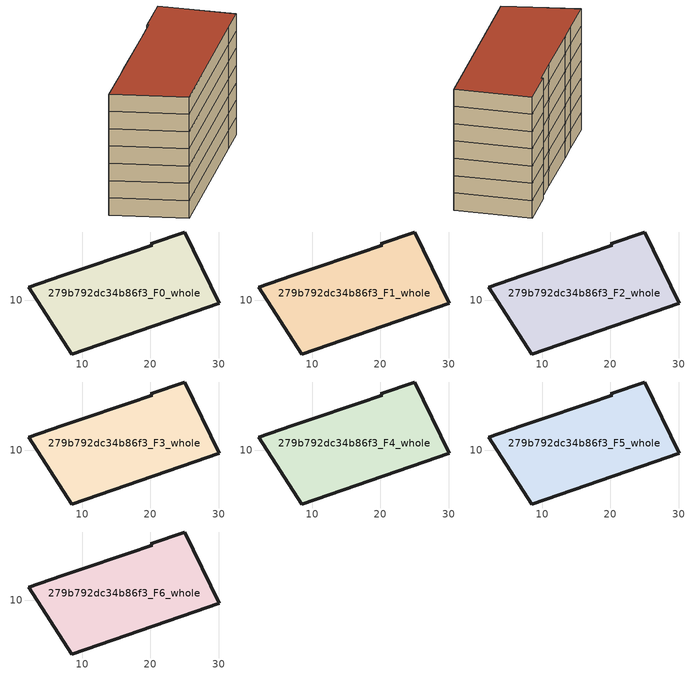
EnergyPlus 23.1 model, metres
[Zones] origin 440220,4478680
279b792dc34b86f3_F0_whole
 floor ground (EU_floor_Construction): 25,19.97 30.08,9.57 26.46,8.32 8.46,2.11 2.2,11.91 7.05,13.56 9.42,14.38 16.8,16.89 20.25,18.06 20.05,18.25 z0
 wall outside (EU_wall_Construction): 2.2,11.91 8.46,2.11 26.46,8.32 30.08,9.57 25,19.97 20.05,18.25 20.25,18.06 16.8,16.89 9.42,14.38 7.05,13.56 2.2,11.91 z0:3
279b792dc34b86f3_F1_whole
 floor to 279b792dc34b86f3_F0_whole (EU_floor_Construction): 25,19.97 30.08,9.57 26.46,8.32 8.46,2.11 2.2,11.91 7.05,13.56 9.42,14.38 16.8,16.89 20.25,18.06 20.05,18.25 z3
 wall outside (EU_wall_Construction): 2.2,11.91 8.46,2.11 26.46,8.32 30.08,9.57 25,19.97 20.05,18.25 20.25,18.06 16.8,16.89 9.42,14.38 7.05,13.56 2.2,11.91 z3:6
279b792dc34b86f3_F2_whole
 floor to 279b792dc34b86f3_F1_whole (EU_floor_Construction): 25,19.97 30.08,9.57 26.46,8.32 8.46,2.11 2.2,11.91 7.05,13.56 9.42,14.38 16.8,16.89 20.25,18.06 20.05,18.25 z6
 wall outside (EU_wall_Construction): 2.2,11.91 8.46,2.11 26.46,8.32 30.08,9.57 25,19.97 20.05,18.25 20.25,18.06 16.8,16.89 9.42,14.38 7.05,13.56 2.2,11.91 z6:9
279b792dc34b86f3_F3_whole
 floor to 279b792dc34b86f3_F2_whole (EU_floor_Construction): 25,19.97 30.08,9.57 26.46,8.32 8.46,2.11 2.2,11.91 7.05,13.56 9.42,14.38 16.8,16.89 20.25,18.06 20.05,18.25 z9
 wall outside (EU_wall_Construction): 2.2,11.91 8.46,2.11 26.46,8.32 30.08,9.57 25,19.97 20.05,18.25 20.25,18.06 16.8,16.89 9.42,14.38 7.05,13.56 2.2,11.91 z9:12
279b792dc34b86f3_F4_whole
 floor to 279b792dc34b86f3_F3_whole (EU_floor_Construction): 25,19.97 30.08,9.57 26.46,8.32 8.46,2.11 2.2,11.91 7.05,13.56 9.42,14.38 16.8,16.89 20.25,18.06 20.05,18.25 z12
 wall outside (EU_wall_Construction): 2.2,11.91 8.46,2.11 26.46,8.32 30.08,9.57 25,19.97 20.05,18.25 20.25,18.06 16.8,16.89 9.42,14.38 7.05,13.56 2.2,11.91 z12:15
279b792dc34b86f3_F5_whole
 floor to 279b792dc34b86f3_F4_whole (EU_floor_Construction): 25,19.97 30.08,9.57 26.46,8.32 8.46,2.11 2.2,11.91 7.05,13.56 9.42,14.38 16.8,16.89 20.25,18.06 20.05,18.25 z15
 wall outside (EU_wall_Construction): 2.2,11.91 8.46,2.11 26.46,8.32 30.08,9.57 25,19.97 20.05,18.25 20.25,18.06 16.8,16.89 9.42,14.38 7.05,13.56 2.2,11.91 z15:18
279b792dc34b86f3_F6_whole
 floor to 279b792dc34b86f3_F5_whole (EU_floor_Construction): 25,19.97 30.08,9.57 26.46,8.32 8.46,2.11 2.2,11.91 7.05,13.56 9.42,14.38 16.8,16.89 20.25,18.06 20.05,18.25 z18
 wall outside (EU_wall_Construction): 2.2,11.91 8.46,2.11 26.46,8.32 30.08,9.57 25,19.97 20.05,18.25 20.25,18.06 16.8,16.89 9.42,14.38 7.05,13.56 2.2,11.91 z18:21
 roof outside (EU_roof_Construction): 26.46,8.32 30.08,9.57 25,19.97 20.05,18.25 20.25,18.06 16.8,16.89 9.42,14.38 7.05,13.56 2.2,11.91 8.46,2.11 z21
[Building]
EU S2 Campaign: North Axis=0; Terrain=City; Solar Distribution=FullExterior
[Site:Location]
Madrid: Latitude=40.5; Longitude=-3.5; Time Zone=1; Elevation=609
[SizingPeriod:WeatherFileDays]
AnnualSizingPeriod: Begin Month=1; Begin Day of Month=1; End Month=12; End Day of Month=31; Day of Week for Start Day=Monday; Use Weather File Daylight Saving Period=No; Use Weather File Rain and Snow Indicators=No
[MATERIAL]
EU_InternalMass_Material: Roughness=MediumRough; Thickness=0.1; Conductivity=1; Density=1800; Specific Heat=900; Thermal Absorptance=0.9; Solar Absorptance=0.7; Visible Absorptance=0.7
[MATERIAL:NOMASS] Roughness=MediumRough; Thermal Absorptance=0.9; Solar Absorptance=0.7; Visible Absorptance=0.7
Name | Thermal Resistance
EU_wall_NoMass | 0.609216
EU_roof_NoMass | 0.513268
EU_floor_NoMass | 0.568163
[CONSTRUCTION]
EU_wall_Construction: EU_wall_NoMass
EU_roof_Construction: EU_roof_NoMass
EU_floor_Construction: EU_floor_NoMass
EU_InternalMass_Construction: EU_InternalMass_Material
[ZONE] Type=1; Multiplier=1; Ceiling Height=autocalculate; Floor Area=autocalculate; Part of Total Floor Area=Yes
Name | Volume
279b792dc34b86f3_F0_whole | 799.308
279b792dc34b86f3_F1_whole; 279b792dc34b86f3_F2_whole; 279b792dc34b86f3_F3_whole; 279b792dc34b86f3_F4_whole; 279b792dc34b86f3_F5_whole; 279b792dc34b86f3_F6_whole | 799.307
[INTERNALMASS] Construction=EU_InternalMass_Construction; Surface Area=266.436
Name | Zone or ZoneList
279b792dc34b86f3_F0_whole_EU_InternalMass | 279b792dc34b86f3_F0_whole
279b792dc34b86f3_F1_whole_EU_InternalMass | 279b792dc34b86f3_F1_whole
279b792dc34b86f3_F2_whole_EU_InternalMass | 279b792dc34b86f3_F2_whole
279b792dc34b86f3_F3_whole_EU_InternalMass | 279b792dc34b86f3_F3_whole
279b792dc34b86f3_F4_whole_EU_InternalMass | 279b792dc34b86f3_F4_whole
279b792dc34b86f3_F5_whole_EU_InternalMass | 279b792dc34b86f3_F5_whole
279b792dc34b86f3_F6_whole_EU_InternalMass | 279b792dc34b86f3_F6_whole
[OTHEREQUIPMENT] Fuel Type=Electricity; Design Level Calculation Method=Watts/Area; Power per Zone Floor Area=1; Fraction Latent=0; Fraction Radiant=0; Fraction Lost=0; Carbon Dioxide Generation Rate=0; EndUse Subcategory=EU_Step8_InternalGains
Name | Zone or ZoneList or Space or SpaceList | Schedule
EU_Step8_InternalGain_279b792dc34b86f3_F0_whole_f000 | 279b792dc34b86f3_F0_whole | EU_Step8_GainSchedule_279b792dc34b86f3_F0_whole_f000
EU_Step8_InternalGain_279b792dc34b86f3_F1_whole_f000 | 279b792dc34b86f3_F1_whole | EU_Step8_GainSchedule_279b792dc34b86f3_F1_whole_f000
EU_Step8_InternalGain_279b792dc34b86f3_F2_whole_f000 | 279b792dc34b86f3_F2_whole | EU_Step8_GainSchedule_279b792dc34b86f3_F2_whole_f000
EU_Step8_InternalGain_279b792dc34b86f3_F3_whole_f000 | 279b792dc34b86f3_F3_whole | EU_Step8_GainSchedule_279b792dc34b86f3_F3_whole_f000
EU_Step8_InternalGain_279b792dc34b86f3_F4_whole_f000 | 279b792dc34b86f3_F4_whole | EU_Step8_GainSchedule_279b792dc34b86f3_F4_whole_f000
EU_Step8_InternalGain_279b792dc34b86f3_F5_whole_f000 | 279b792dc34b86f3_F5_whole | EU_Step8_GainSchedule_279b792dc34b86f3_F5_whole_f000
EU_Step8_InternalGain_279b792dc34b86f3_F6_whole_f000 | 279b792dc34b86f3_F6_whole | EU_Step8_GainSchedule_279b792dc34b86f3_F6_whole_f000
[ZONEVENTILATION:DESIGNFLOWRATE] Schedule=EU_AlwaysOn; Design Flow Rate Calculation Method=AirChanges/Hour; Air Changes per Hour=0.752966; Ventilation Type=Natural; Fan Pressure Rise=0; Fan Total Efficiency=1; Constant Term Coefficient=1; Temperature Term Coefficient=0; Velocity Term Coefficient=0; Velocity Squared Term Coefficient=0; Minimum Indoor Temperature=-100; Maximum Indoor Temperature=100; Delta Temperature=-100; Minimum Outdoor Temperature=-100; Maximum Outdoor Temperature=100; Maximum Wind Speed=40
Name | Zone or ZoneList or Space or SpaceList
EU_ConstantAir_279b792dc34b86f3_F0_whole | 279b792dc34b86f3_F0_whole
EU_ConstantAir_279b792dc34b86f3_F1_whole | 279b792dc34b86f3_F1_whole
EU_ConstantAir_279b792dc34b86f3_F2_whole | 279b792dc34b86f3_F2_whole
EU_ConstantAir_279b792dc34b86f3_F3_whole | 279b792dc34b86f3_F3_whole
EU_ConstantAir_279b792dc34b86f3_F4_whole | 279b792dc34b86f3_F4_whole
EU_ConstantAir_279b792dc34b86f3_F5_whole | 279b792dc34b86f3_F5_whole
EU_ConstantAir_279b792dc34b86f3_F6_whole | 279b792dc34b86f3_F6_whole
[HVACTEMPLATE:THERMOSTAT] Constant Heating Setpoint=20; Constant Cooling Setpoint=50
EU_HeatOnly_279b792dc34b86f3_F0_whole; EU_HeatOnly_279b792dc34b86f3_F1_whole; EU_HeatOnly_279b792dc34b86f3_F2_whole; EU_HeatOnly_279b792dc34b86f3_F3_whole; EU_HeatOnly_279b792dc34b86f3_F4_whole; EU_HeatOnly_279b792dc34b86f3_F5_whole; EU_HeatOnly_279b792dc34b86f3_F6_whole
[HVACTEMPLATE:ZONE:IDEALLOADSAIRSYSTEM] System Availability Schedule=EU_AlwaysOn; Maximum Heating Supply Air Temperature=50; Minimum Cooling Supply Air Temperature=13; Maximum Heating Supply Air Humidity Ratio=0.0156; Minimum Cooling Supply Air Humidity Ratio=0.0077; Heating Limit=NoLimit; Cooling Limit=NoLimit; Heating Availability Schedule=EU_AlwaysOn; Cooling Availability Schedule=EU_CoolingOff; Dehumidification Control Type=ConstantSensibleHeatRatio; Cooling Sensible Heat Ratio=0.7; Dehumidification Setpoint=60; Humidification Control Type=None; Humidification Setpoint=30; Outdoor Air Method=None; Outdoor Air Flow Rate per Person=0.00944; Outdoor Air Flow Rate per Zone Floor Area=0; Outdoor Air Flow Rate per Zone=0; Demand Controlled Ventilation Type=None; Outdoor Air Economizer Type=NoEconomizer; Heat Recovery Type=None; Sensible Heat Recovery Effectiveness=0.7; Latent Heat Recovery Effectiveness=0.65
Name | Template Thermostat
279b792dc34b86f3_F0_whole | EU_HeatOnly_279b792dc34b86f3_F0_whole
279b792dc34b86f3_F1_whole | EU_HeatOnly_279b792dc34b86f3_F1_whole
279b792dc34b86f3_F2_whole | EU_HeatOnly_279b792dc34b86f3_F2_whole
279b792dc34b86f3_F3_whole | EU_HeatOnly_279b792dc34b86f3_F3_whole
279b792dc34b86f3_F4_whole | EU_HeatOnly_279b792dc34b86f3_F4_whole
279b792dc34b86f3_F5_whole | EU_HeatOnly_279b792dc34b86f3_F5_whole
279b792dc34b86f3_F6_whole | EU_HeatOnly_279b792dc34b86f3_F6_whole
[SIZING:ZONE] Zone Cooling Design Supply Air Temperature Input Method=SupplyAirTemperature; Zone Cooling Design Supply Air Temperature=13; Zone Heating Design Supply Air Temperature Input Method=SupplyAirTemperature; Zone Heating Design Supply Air Temperature=50; Zone Cooling Design Supply Air Humidity Ratio=0.008; Zone Heating Design Supply Air Humidity Ratio=0.008; Cooling Design Air Flow Method=DesignDay; Cooling Design Air Flow Rate=0; Cooling Minimum Air Flow per Zone Floor Area=0.000762; Cooling Minimum Air Flow=0; Cooling Minimum Air Flow Fraction=0.2; Heating Design Air Flow Method=DesignDay; Heating Design Air Flow Rate=0; Heating Maximum Air Flow per Zone Floor Area=0.002032; Heating Maximum Air Flow=0.141576; Heating Maximum Air Flow Fraction=0.3; Account for Dedicated Outdoor Air System=No; Dedicated Outdoor Air System Control Strategy=NeutralSupplyAir; Dedicated Outdoor Air Low Setpoint Temperature for Design=autosize; Dedicated Outdoor Air High Setpoint Temperature for Design=autosize; Zone Load Sizing Method=Sensible Load Only No Latent Load; Zone Latent Cooling Design Supply Air Humidity Ratio Input Method=HumidityRatioDifference; Zone Cooling Design Supply Air Humidity Ratio Difference=0.005; Zone Latent Heating Design Supply Air Humidity Ratio Input Method=HumidityRatioDifference; Zone Humidification Design Supply Air Humidity Ratio Difference=0.005
279b792dc34b86f3_F0_whole; 279b792dc34b86f3_F1_whole; 279b792dc34b86f3_F2_whole; 279b792dc34b86f3_F3_whole; 279b792dc34b86f3_F4_whole; 279b792dc34b86f3_F5_whole; 279b792dc34b86f3_F6_whole
[SCHEDULE:CONSTANT]
Name | Hourly Value
EU_AlwaysOn | 1
EU_CoolingOff | 0
[SCHEDULE:FILE] Column Number=1; Rows to Skip at Top=0; Number of Hours of Data=8760; Column Separator=Comma; Interpolate to Timestep=No; Minutes per Item=60; Adjust Schedule for Daylight Savings=Yes
Name | File
EU_Step8_GainSchedule_279b792dc34b86f3_F0_whole_f000 | C:\Users\o_iseri\Desktop\OpenUBEM\openubem\outputs\eu_evidence\EU-11\ES-MAD-BERRUGUETE\idfs\279b792dc34b86f3\279b792dc34b86f3_F0_whole_f000_gain.csv
EU_Step8_GainSchedule_279b792dc34b86f3_F1_whole_f000 | C:\Users\o_iseri\Desktop\OpenUBEM\openubem\outputs\eu_evidence\EU-11\ES-MAD-BERRUGUETE\idfs\279b792dc34b86f3\279b792dc34b86f3_F1_whole_f000_gain.csv
EU_Step8_GainSchedule_279b792dc34b86f3_F2_whole_f000 | C:\Users\o_iseri\Desktop\OpenUBEM\openubem\outputs\eu_evidence\EU-11\ES-MAD-BERRUGUETE\idfs\279b792dc34b86f3\279b792dc34b86f3_F2_whole_f000_gain.csv
EU_Step8_GainSchedule_279b792dc34b86f3_F3_whole_f000 | C:\Users\o_iseri\Desktop\OpenUBEM\openubem\outputs\eu_evidence\EU-11\ES-MAD-BERRUGUETE\idfs\279b792dc34b86f3\279b792dc34b86f3_F3_whole_f000_gain.csv
EU_Step8_GainSchedule_279b792dc34b86f3_F4_whole_f000 | C:\Users\o_iseri\Desktop\OpenUBEM\openubem\outputs\eu_evidence\EU-11\ES-MAD-BERRUGUETE\idfs\279b792dc34b86f3\279b792dc34b86f3_F4_whole_f000_gain.csv
EU_Step8_GainSchedule_279b792dc34b86f3_F5_whole_f000 | C:\Users\o_iseri\Desktop\OpenUBEM\openubem\outputs\eu_evidence\EU-11\ES-MAD-BERRUGUETE\idfs\279b792dc34b86f3\279b792dc34b86f3_F5_whole_f000_gain.csv
EU_Step8_GainSchedule_279b792dc34b86f3_F6_whole_f000 | C:\Users\o_iseri\Desktop\OpenUBEM\openubem\outputs\eu_evidence\EU-11\ES-MAD-BERRUGUETE\idfs\279b792dc34b86f3\279b792dc34b86f3_F6_whole_f000_gain.csv
